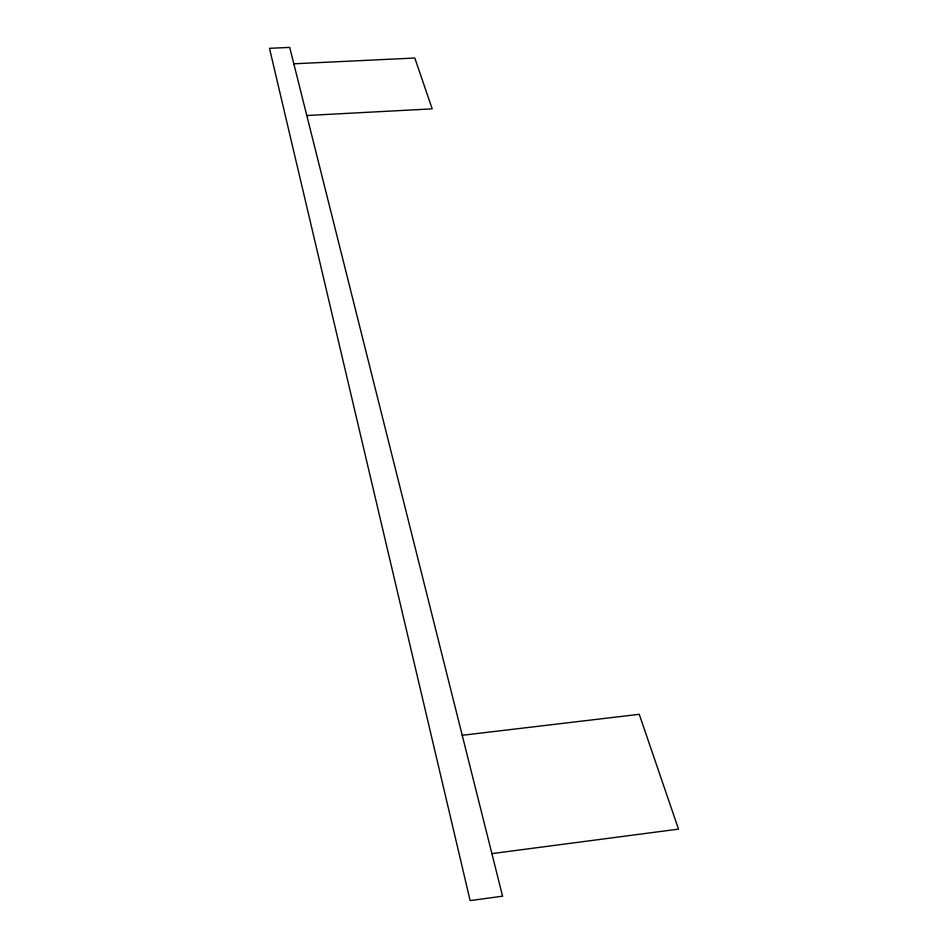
<?xml version="1.0" encoding="UTF-8"?>
<svg xmlns="http://www.w3.org/2000/svg" width="948" height="948" viewBox="0 0 948 948"><rect width="100%" height="100%" fill="white"/><g stroke="black" fill="none" stroke-linecap="round" stroke-linejoin="round"><path stroke-width="1.42" d="M491.882 853.615L678.507 829.121L639.248 714.306L462.209 735.293M306.796 115.514L432.193 108.866L414.809 58.029L293.821 63.8M502.57 896.192L470.137 900.6L269.493 48.324L289.709 47.4L502.57 896.192"/></g></svg>
